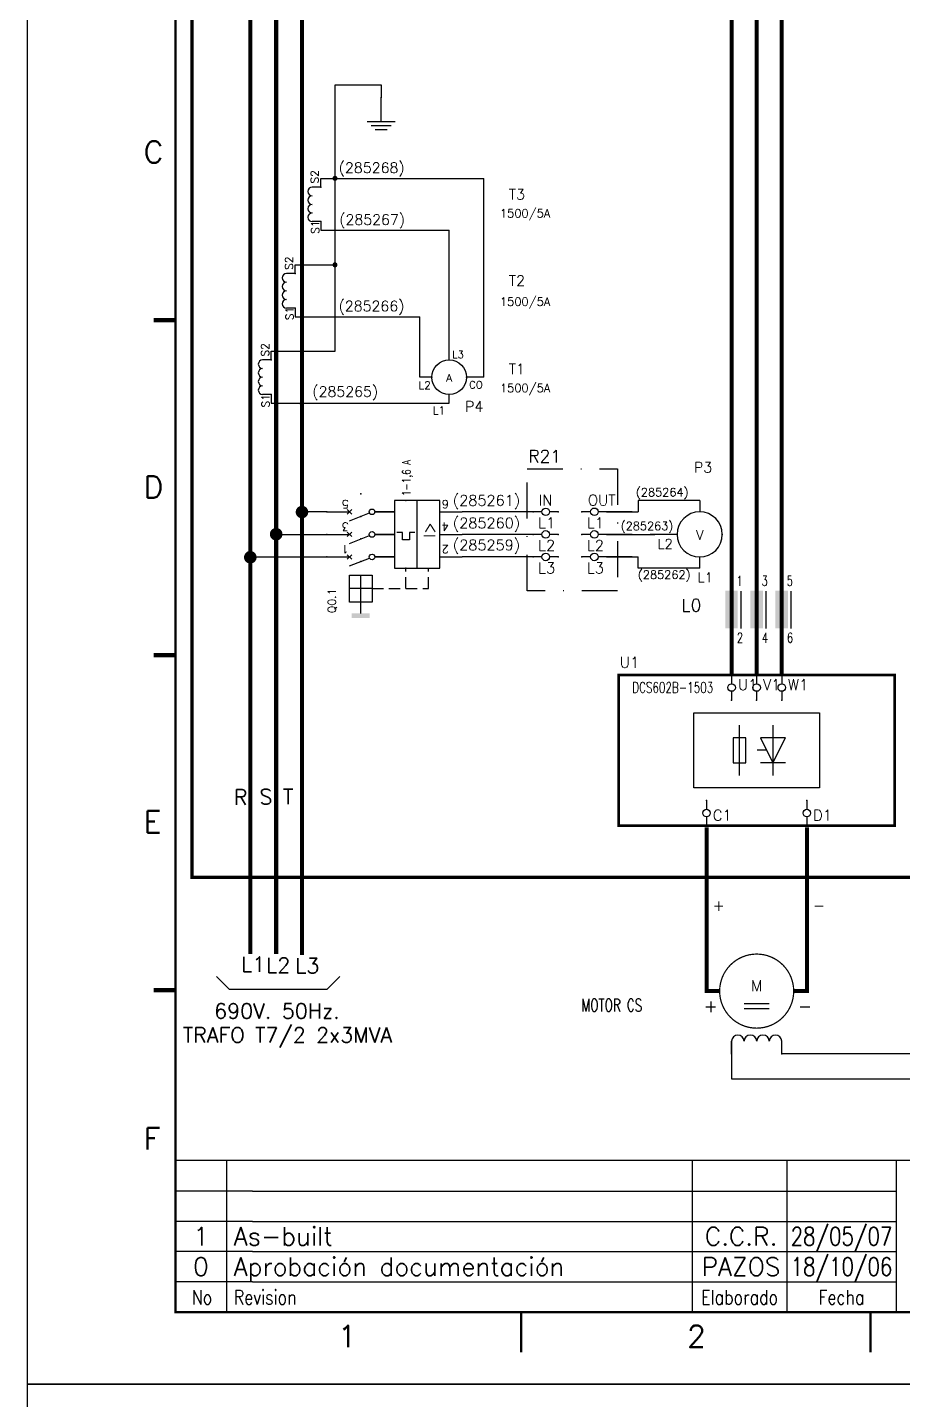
# Model space of a CAD drawing. Extents: x 3 to 423, y -4757 to 292.
# Drawn here: x 2.6 to 124.8, y -304.4 to -112.9 of the extents above; entities that cross this region are included whole.
import ezdxf
from ezdxf.enums import TextEntityAlignment as Align

# ---------------------------------------------------------------- set-up
doc = ezdxf.new("R2010")
doc.units = 0
doc.header["$LTSCALE"] = 10
doc.header["$MEASUREMENT"] = 0
doc.linetypes.add('DASHDOT', pattern=[1, 0.5, -0.25, 0, -0.25])
doc.linetypes.add('HIDDEN', pattern=[0.375, 0.25, -0.125])
doc.layers.get('0').update_dxf_attribs({"linetype": 'CONTINUOUS'})
for name, color, linetype in [('1', 7, 'CONTINUOUS'), ('10', 5, 'CONTINUOUS'), ('102', 7, 'CONTINUOUS'), ('2', 7, 'CONTINUOUS'), ('8', 1, 'CONTINUOUS'), ('9', 6, 'CONTINUOUS'), ('DIBUJO', 7, 'CONTINUOUS'), ('NODE', 7, 'CONTINUOUS')]:
    doc.layers.add(name, color=color, linetype=linetype)
doc.styles.add('LABEL', font='SIMPLEX', dxfattribs={"width": 0.8, "height": 4})
doc.styles.add('ROMANS', font='romans')
doc.styles.get("Standard").update_dxf_attribs({"font": 'simplex'})

# ---------------------------------------------------------------- blocks, each defined once
blk = doc.blocks.new('ACAD1F02')
at = {"layer": '2'}
for p, q in [((360, 150), (365, 150)), ((360, 149.03), (365, 149.03))]:
    blk.add_line(p, q, dxfattribs=at)
blk.add_lwpolyline([(355.12, 152.5, 0.25, 0.25, 1), (369.88, 152.5, 0.25, 0.25, 1)], format="xyseb", close=True, dxfattribs=at)
blk.add_text('M', height=2.15, dxfattribs=at).set_placement((362.5, 152.5), align=Align.CENTER)
blk = doc.blocks.new('NOD', base_point=(237.5, 170))
at = {"layer": 'NODE'}
blk.add_point((237.5, 170), dxfattribs=at)
blk = doc.blocks.new('$060303')
at = {"layer": '2'}
for p, q in [((0, 0), (2.5, 0)), ((0, -10), (2.5, -10))]:
    blk.add_line(p, q, dxfattribs=at)
for centre in [(2.5, -1.25), (2.5, -3.75), (2.5, -6.25), (2.5, -8.75)]:
    blk.add_arc(centre, 1.25, 270, 90, dxfattribs=at)
for p in [(0, 0), (0, -10)]:
    blk.add_blockref('NOD', p, dxfattribs=at)
at = {"layer": '8'}
for tag, p in [('1A', (1.5, -3.325)), ('2A', (1.5, -13.325))]:
    blk.add_attdef(tag, text='', height=2.15, dxfattribs=at).set_placement(p, align=Align.RIGHT)
at = {"layer": '9'}
blk.add_attdef('ID', text='', height=2.15, dxfattribs=at).set_placement((0, 1.175), align=Align.CENTER)
blk = doc.blocks.new('$$PLD12C')
for p, q in [((0, 2.5), (0, 0.75)), ((0, -0.75), (0, -2.5))]:
    blk.add_line(p, q)
at = {"layer": '2'}
blk.add_circle((0, 0), 0.75, dxfattribs=at)
for p in [(0, 2.5), (0, -2.5)]:
    blk.add_blockref('NOD', p, dxfattribs=at)
at = {"layer": '8'}
blk.add_attdef('*A', (1.25, -1.5), '', height=2.15, dxfattribs=at)
at = {"layer": '9'}
blk.add_attdef('ID', text='', height=2.15, dxfattribs=at).set_placement((-1.25, -1.5), align=Align.RIGHT)
blk = doc.blocks.new('$$PLD12')
blk.add_line((0, 2.5), (0, -2.5))
at = {"layer": '2'}
for p in [(0, 2.5), (0, -2.5)]:
    blk.add_blockref('NOD', p, dxfattribs=at)
at = {"layer": '8'}
blk.add_attdef('*A', (1.25, -1.5), '', height=2.15, dxfattribs=at)
at = {"layer": '9'}
blk.add_attdef('ID', text='', height=2.15, dxfattribs=at).set_placement((-1.25, -1.5), align=Align.RIGHT)
blk = doc.blocks.new('$$PLU21C')
for p, q in [((0, 2.5), (0, 0.75)), ((0, -0.75), (0, -2.5))]:
    blk.add_line(p, q)
at = {"layer": '2'}
blk.add_circle((0, 0), 0.75, dxfattribs=at)
for p in [(0, 2.5), (0, -2.5)]:
    blk.add_blockref('NOD', p, dxfattribs=at)
at = {"layer": '8'}
blk.add_attdef('*A', (1.25, -0.5), '', height=2.15, dxfattribs=at)
at = {"layer": '9'}
blk.add_attdef('ID', text='', height=2.15, dxfattribs=at).set_placement((-1.25, -0.5), align=Align.RIGHT)
blk = doc.blocks.new('newcajec')
at = {"layer": '1'}
for p, q in [((179.4, 20.85), (0.13, 20.85)), ((7, 20.85), (7, 0)), ((71, 20.85), (71, 0)), ((84, 20.85), (84, 0.09)), ((99, 20.85), (99, 0)), ((10.6, 16.64), (0, 16.64)), ((10.6, 16.64), (99, 16.64)), ((10.6, 12.48), (0, 12.48)), ((10.6, 12.48), (99, 12.48)), ((10.6, 8.32), (0, 8.32)), ((10.6, 8.32), (99, 8.32)), ((10.6, 4.16), (0, 4.16)), ((10.6, 4.16), (99, 4.16))]:
    blk.add_line(p, q, dxfattribs=at)
at = {"layer": '1', "const_width": 0.3}
blk.add_lwpolyline([(0, 0), (0, 272.5), (383, 272.5), (383, 0)], close=True, dxfattribs=at)
at = {"layer": '1'}
for points in [[(-2.99, 136.23, 0.6, 0.6, 0), (-0.18, 136.23, 0.6, 0.6, 0)], [(-2.99, 90.23, 0.6, 0.6, 0), (-0.18, 90.23, 0.6, 0.6, 0)], [(-2.99, 44.23, 0.6, 0.6, 0), (-0.18, 44.23, 0.6, 0.6, 0)], [(47.5, -5.5, 0.3, 0.3, 0), (47.5, -0.09, 0.3, 0.3, 0)], [(95.5, -5.5, 0.3, 0.3, 0), (95.5, -0.09, 0.3, 0.3, 0)]]:
    blk.add_lwpolyline(points, format="xyseb", dxfattribs=at)
at = {"layer": '1', "style": 'ROMANS'}
for s, p in [('C', (-4.37, 157.84)), ('D', (-4.37, 111.84)), ('E', (-4.37, 65.84)), ('F', (-4.37, 22.34)), ('1', (22.29, -4.82)), ('2', (70.29, -4.82))]:
    blk.add_text(s, height=3, dxfattribs=at).set_placement(p)
at = {"layer": '1', "style": 'LABEL', "width": 0.8}
for s, p in [('No', (2.23, 1.05)), ('Revision', (8, 1.05))]:
    blk.add_text(s, height=2, dxfattribs=at).set_placement(p)
for s, p in [('Elaborado', (77.5, 1.05)), ('Fecha', (91.5, 1.05))]:
    blk.add_text(s, height=2, dxfattribs=at).set_placement(p, align=Align.CENTER)
at = {"layer": '10', "style": 'ROMANS'}
for tag, p in [('REV41', (3.5, 18.74)), ('REV43', (77.7, 18.74)), ('REV31', (3.5, 14.58)), ('REV33', (77.7, 14.58)), ('REV21', (3.5, 10.42)), ('REV23', (77.7, 10.42)), ('REV11', (3.5, 6.27)), ('REV13', (77.7, 6.27))]:
    blk.add_attdef(tag, text='', height=2.5, dxfattribs=at).set_placement(p, align=Align.MIDDLE)
for tag, p, height in [('REV42', (8, 17.49), 2.5), ('DOCUMENTTYPE', (216.43, 16.8), 2.5), ('SHEETNAME1', (100.5, 15.83), 2.5), ('DESIGNCHECK', (180.74, 14.83), 2.5), ('NOTA', (305.32, 15.8), 3), ('REV32', (8, 13.33), 2.5), ('SHEETNAME2', (100.5, 11.67), 2.5), ('OBJECT', (216.43, 12.4), 2.5), ('REV22', (8, 9.17), 2.5), ('ORDER', (305.32, 7.3), 4.5), ('SHEETNAME3', (100.5, 7.51), 2.5), ('DRAWINGCHECK', (180.53, 7.71), 2.5), ('CUSTOMER', (216.43, 8.08), 2.5), ('REV12', (8, 5.01), 2.5), ('SHEETNAME4', (100.5, 3.35), 2.5), ('DOCUMENT_ID', (305.32, 0.93), 4.4), ('USER', (180.63, 0.71), 2.5), ('DEPARTMENT', (271.93, 1.05), 2.5)]:
    blk.add_attdef(tag, p, '', height=height, dxfattribs=at)
for tag, width, p, p2 in [('REV44', 1.221199, (84.53, 17.49), (98.48, 17.49)), ('REV34', 1.221199, (84.53, 13.33), (98.48, 13.33)), ('REV24', 1.221199, (84.53, 9.17), (98.48, 9.17)), ('REV14', 1.221199, (84.53, 5.01), (98.48, 5.01)), ('CREATED2', 7.039915, (282.71, 1.05), (301.14, 1.05))]:
    blk.add_attdef(tag, text='', height=2.5, dxfattribs=dict(at, width=width)).set_placement(p, p2, align=Align.FIT)
for tag, p in [('SHEET', (382, 7.43)), ('NEXTSHEET', (382, 0.5))]:
    blk.add_attdef(tag, text='', height=2.5, dxfattribs=at).set_placement(p, align=Align.RIGHT)
blk = doc.blocks.new('KK')
for p, q in [((170.54, 197.03), (170.54, 201.39)), ((175.54, 197.03), (175.54, 201.39)), ((180.54, 197.03), (180.54, 201.41)), ((170.54, 187.03), (170.54, 182.03)), ((175.54, 187.03), (175.54, 182.03)), ((180.54, 187.03), (180.54, 182.03))]:
    blk.add_line(p, q)
for p in [(168.04, 194.53), (183.04, 194.53)]:
    blk.add_point(p)
at = {"layer": '102'}
for p, q in [((170.54, 212.03), (170.54, 207.03)), ((175.54, 212.03), (175.54, 207.03)), ((180.54, 212.03), (180.54, 207.03)), ((168.54, 207.03), (170.31, 202.61)), ((173.54, 207.03), (175.31, 202.61)), ((178.54, 207.03), (180.31, 202.61)), ((170.54, 201.4), (170.54, 197.03)), ((175.54, 201.4), (175.54, 197.03)), ((180.54, 201.4), (180.54, 197.03)), ((183.04, 197.03), (168.04, 197.03)), ((168.04, 197.03), (168.04, 192.03)), ((174.36, 195.31), (175.96, 195.31)), ((174.36, 193.71), (174.36, 195.31)), ((175.96, 195.31), (175.96, 196.53)), ((183.04, 192.03), (183.04, 197.03)), ((168.04, 192.03), (183.04, 192.03)), ((168.04, 192.03), (168.04, 187.03)), ((175.96, 193.71), (174.36, 193.71)), ((175.96, 192.53), (175.96, 193.71)), ((183.04, 187.03), (183.04, 192.03)), ((168.04, 187.03), (183.04, 187.03))]:
    blk.add_line(p, q, dxfattribs=at)
for centre in [(170.54, 202.03), (175.54, 202.03), (180.54, 202.03)]:
    blk.add_circle(centre, 0.625, dxfattribs=at)
for p in [(169.54, 204.53), (174.54, 204.53), (179.54, 204.53), (184.54, 204.53)]:
    blk.add_point(p, dxfattribs=at)
at = {"layer": '2', "linetype": 'HIDDEN'}
for p, q in [((163.54, 202.03), (163.54, 189.53)), ((163.54, 194.53), (168.04, 194.53)), ((163.54, 189.53), (168.04, 189.53))]:
    blk.add_line(p, q, dxfattribs=at)
at = {"layer": '2'}
blk.add_trace([(158.04, 206.53), (157.04, 206.53), (158.04, 202.53), (157.04, 202.53)], dxfattribs=at)
at = {"layer": 'DIBUJO'}
for p, q in [((160.54, 202.03), (160.54, 207.03)), ((160.54, 207.03), (166.54, 207.03)), ((163.54, 202.03), (163.54, 207.03)), ((166.54, 207.03), (166.54, 202.03)), ((171.04, 207.53), (170.04, 206.53)), ((170.04, 207.53), (171.04, 206.53)), ((175.04, 207.53), (176.04, 206.53)), ((176.04, 207.53), (175.04, 206.53)), ((180.04, 207.53), (181.04, 206.53)), ((181.04, 207.53), (180.04, 206.53)), ((158.04, 204.53), (166.54, 204.53)), ((166.54, 202.03), (160.54, 202.03))]:
    blk.add_line(p, q, dxfattribs=at)
at = {"layer": '2'}
for p in [(170.54, 212.03), (175.54, 212.03), (180.54, 212.03), (170.54, 197.03), (175.54, 197.03), (180.54, 197.03)]:
    blk.add_blockref('NOD', p, dxfattribs=at)
at = {"layer": '102'}
blk.add_text('I>', height=2.52, dxfattribs=at).set_placement((176.51, 188.04), align=Align.CENTER)
at = {"layer": 'DIBUJO', "color": 1, "style": 'ROMANS'}
for s, p in [('1', (173.15, 207.2)), ('3', (178.15, 207.2)), ('5', (183.15, 207.2)), ('2', (173.15, 185.01)), ('4', (178.15, 185.01)), ('6', (183.15, 185.01))]:
    blk.add_text(s, height=1.8, rotation=90, dxfattribs=at).set_placement(p)
at = {"layer": 'DIBUJO', "color": 6, "style": 'ROMANS'}
blk.add_attdef('REFERENCIA', (158.04, 210.03), '', height=1.8, dxfattribs=at)
at = {"layer": 'DIBUJO', "color": 6, "style": 'ROMANS', "width": 0.8}
blk.add_attdef('REGULACION', (184.04, 193.53), '', height=1.8, dxfattribs=at)
blk = doc.blocks.new('$080101')
at = {"layer": '2'}
blk.add_circle((5, 0), 5, dxfattribs=at)
for p in [(0, 0), (10, 0)]:
    blk.add_blockref('NOD', p, dxfattribs=at)
at = {"layer": '8'}
blk.add_attdef('1A', text='', height=2.15, dxfattribs=at).set_placement((-1, -3.325), align=Align.RIGHT)
blk.add_attdef('2A', (11, -3.325), '', height=2.15, dxfattribs=at)
at = {"layer": '9'}
for tag, p in [('ID', (5, 6.175)), ('FUNK', (5, -1.25))]:
    blk.add_attdef(tag, text='', height=2.15, dxfattribs=at).set_placement(p, align=Align.CENTER)
blk = doc.blocks.new('$021501')
at = {"layer": '2'}
for p, q in [((0, -6), (0, 0)), ((-3.5, -6), (3.5, -6)), ((-2.5, -7), (2.5, -7)), ((-1.5, -8), (1.5, -8))]:
    blk.add_line(p, q, dxfattribs=at)
blk.add_blockref('NOD', (0, 0), dxfattribs=at)

msp = doc.modelspace()

# ---------------------------------------------------------------- linework, layer by layer
for p, q in [((87.07, -180.49), (83.57, -180.49)), ((87.07, -183.65), (83.57, -183.65)), ((87.07, -186.8), (83.57, -186.8))]:
    msp.add_line(p, q)
at = {"const_width": 0.876}
for points in [[(40.54, -180.53, 1), (41.41, -180.53, 1)], [(36.93, -183.62, 1), (37.81, -183.62, 1)], [(33.32, -186.84, 1), (34.2, -186.84, 1)]]:
    msp.add_lwpolyline(points, format="xyb", close=True, dxfattribs=at)
at = {"layer": '102'}
for p, q in [((83.57, -180.49), (87.07, -180.49)), ((83.57, -183.65), (87.07, -183.65)), ((83.57, -186.8), (87.07, -186.8)), ((100.97, -191.52), (100.97, -188.02)), ((104.47, -191.52), (104.47, -188.02)), ((107.98, -191.52), (107.98, -188.02)), ((100.97, -196.78), (100.97, -200.28)), ((104.47, -196.78), (104.47, -200.28)), ((107.98, -196.78), (107.98, -200.28))]:
    msp.add_line(p, q, dxfattribs=at)
for points in [[(101.84, -191.52), (100.09, -191.52), (101.84, -196.78), (100.09, -196.78)], [(105.35, -191.52), (103.6, -191.52), (105.35, -196.78), (103.6, -196.78)], [(108.85, -191.52), (107.1, -191.52), (108.85, -196.78), (107.1, -196.78)]]:
    msp.add_solid(points, dxfattribs=at)
at = {"layer": '2', "color": 7}
for p, q in [((45.59, -134.13), (45.59, -120.87)), ((45.59, -120.87), (52.04, -120.87)), ((52.04, -120.87), (52.04, -122.65)), ((43.62, -133.95), (45.35, -133.95)), ((45.35, -133.95), (61.54, -133.95)), ((45.59, -158.09), (45.59, -133.95)), ((61.54, -133.95), (66.36, -133.95)), ((66.36, -141.19), (66.36, -133.95)), ((43.62, -139.99), (43.62, -141.19)), ((43.62, -141.19), (61.54, -141.19)), ((61.54, -159.38), (61.54, -141.19)), ((66.36, -161.71), (66.36, -141.19)), ((40.04, -146.02), (45.59, -146.02)), ((40.04, -152.05), (40.04, -153.26)), ((40.04, -153.26), (42.88, -153.26)), ((42.88, -153.26), (57.43, -153.26)), ((57.43, -161.71), (57.43, -153.26)), ((36.69, -158.09), (45.59, -158.09)), ((59.12, -161.71), (57.43, -161.71)), ((66.36, -161.71), (63.95, -161.71)), ((36.69, -164.12), (36.69, -165.33)), ((61.53, -165.33), (61.53, -164.14)), ((36.69, -165.33), (44.07, -165.33)), ((44.07, -165.33), (61.52, -165.33)), ((61.52, -165.33), (61.53, -165.33)), ((96.52, -178.92), (87.92, -178.92)), ((87.92, -178.92), (87.92, -180.49)), ((96.52, -178.92), (96.52, -180.49)), ((44.46, -180.49), (40.58, -180.49)), ((73.25, -180.5), (63.36, -180.5)), ((85.49, -180.49), (87.92, -180.49)), ((37.65, -183.65), (44.46, -183.65)), ((73.25, -183.65), (63.36, -183.65)), ((85.49, -183.65), (87.92, -183.65)), ((87.92, -183.65), (90.24, -183.65)), ((93.37, -183.65), (89.61, -183.65)), ((33.89, -186.8), (44.46, -186.8)), ((73.25, -186.8), (63.36, -186.8)), ((85.49, -186.8), (87.92, -186.8)), ((87.92, -188.37), (87.92, -186.8)), ((96.52, -188.37), (96.52, -186.8)), ((96.52, -188.37), (87.92, -188.37)), ((102.25, -191.57), (102.25, -196.78)), ((105.75, -191.57), (105.75, -196.78)), ((109.25, -191.57), (109.25, -196.78)), ((95.71, -219.05), (95.71, -208.54)), ((95.71, -208.54), (113.23, -208.54)), ((113.23, -208.54), (113.23, -219.05)), ((113.23, -219.05), (95.71, -219.05)), ((30.82, -247.13), (29.06, -245.36)), ((44.5, -247.13), (46.26, -245.36)), ((30.82, -247.13), (44.5, -247.13)), ((100.97, -254.41), (100.97, -259.66)), ((143.01, -256.16), (107.98, -256.16)), ((100.97, -259.66), (150.02, -259.66))]:
    msp.add_line(p, q, dxfattribs=at)
at = {"layer": '2'}
for p, q in [((43.62, -135.16), (43.62, -133.95)), ((43.62, -139.99), (43.62, -139.99)), ((40.04, -147.23), (40.04, -146.02)), ((40.04, -152.05), (40.04, -152.05)), ((36.69, -159.3), (36.69, -158.09)), ((36.69, -164.12), (36.69, -164.12)), ((102.09, -217.3), (102.09, -210.29)), ((106.75, -210.29), (106.75, -217.3)), ((101.21, -212.04), (101.21, -215.54)), ((102.96, -212.04), (101.21, -212.04)), ((102.96, -215.54), (102.96, -212.04)), ((105, -212.04), (106.75, -215.54)), ((108.5, -212.04), (105, -212.04)), ((106.75, -215.54), (108.5, -212.04)), ((105.82, -213.76), (104.53, -213.76)), ((101.21, -215.54), (102.96, -215.54)), ((108.5, -215.54), (105, -215.54))]:
    msp.add_line(p, q, dxfattribs=at)
at = {"layer": '2', "color": 7, "linetype": 'DASHDOT'}
for p, q in [((72.42, -174.51), (85.04, -174.51)), ((72.42, -191.51), (72.42, -174.51)), ((85.04, -174.51), (85.04, -191.51)), ((85.04, -191.51), (72.42, -191.51))]:
    msp.add_line(p, q, dxfattribs=at)
at = {"layer": '2', "color": 3, "linetype": 'DASHDOT'}
msp.add_lwpolyline([(408.45, -260.6, 0.35, 0.35, 0), (247.01, -260.6, 0.35, 0.35, 0), (246.77, -231.53, 0.49, 0.49, 0), (25.61, -231.53, 0.49, 0.49, 0), (25.61, -30.65, 0.49, 0.49, 0)], format="xyseb", dxfattribs=at)
at = {"layer": '2', "const_width": 0.561}
for points in [[(33.76, -242.23), (33.76, -43.42)], [(37.37, -242.23), (37.37, -46.92)], [(40.97, -242.38), (40.97, -50.67)]]:
    msp.add_lwpolyline(points, dxfattribs=at)
at = {"layer": '2', "color": 7}
for points in [[(100.97, -77.1, 0.561, 0.561, 0), (100.97, -146.59, 0.561, 0.561, 0)], [(104.47, -77.1, 0.561, 0.561, 0), (104.47, -146.59, 0.561, 0.561, 0)], [(107.98, -77.1, 0.561, 0.561, 0), (107.98, -146.59, 0.561, 0.561, 0)], [(100.97, -146.59, 0.561, 0.561, 0), (100.97, -203.28, 0.561, 0.561, 0)], [(104.47, -146.59, 0.561, 0.561, 0), (104.47, -203.28, 0.561, 0.561, 0)], [(107.98, -146.59, 0.561, 0.561, 0), (107.98, -203.28, 0.561, 0.561, 0)], [(85.2, -224.3, 0.35, 0.35, 0), (123.74, -224.3, 0.35, 0.35, 0), (123.74, -203.28, 0.35, 0.35, 0), (85.2, -203.28, 0.35, 0.35, 0), (85.2, -224.3, 0.35, 0.35, 0)], [(99.22, -247.4, 0.561, 0.561, 0), (97.47, -247.4, 0.561, 0.561, 0), (97.47, -224.52, 0.561, 0.561, 0)], [(109.73, -247.4, 0.561, 0.561, 0), (111.48, -247.4, 0.561, 0.561, 0), (111.48, -224.52, 0.561, 0.561, 0)]]:
    msp.add_lwpolyline(points, format="xyseb", dxfattribs=at)
at = {"layer": '2', "color": 7, "const_width": 0.35}
for points in [[(45.41, -133.95, 1), (45.76, -133.95, 1)], [(45.41, -146.02, 1), (45.76, -146.02, 1)]]:
    msp.add_lwpolyline(points, format="xyb", close=True, dxfattribs=at)
at = {"layer": 'DIBUJO'}
for points in [[(2.63, -5.25), (422.63, -5.25), (422.63, -302.25), (2.63, -302.25), (2.63, -5.25)], [(2.63, -302.25), (422.63, -302.25), (422.63, -599.25), (2.63, -599.25), (2.63, -302.25)]]:
    msp.add_lwpolyline(points, dxfattribs=at)

# ---------------------------------------------------------------- block references
at = {"layer": '2', "color": 7}
ref = msp.add_blockref('newcajec', (23.31, -292.23), dxfattribs=dict(at, xscale=1.016442892079945, yscale=1.016442892079945, zscale=1.016442892079945))
ref.add_attrib('REV24', '28/05/07', dxfattribs={"layer": '10', "height": 2.541, "style": 'ROMANS', "width": 0.728168}).set_placement((109.23, -282.9), (123.41, -282.9), align=Align.FIT)
ref.add_attrib('REV22', 'As-built', (31.44, -282.9), dxfattribs={"layer": '10', "height": 2.541, "style": 'ROMANS'})
ref.add_attrib('REV12', 'Aprobación documentación', (31.44, -287.13), dxfattribs={"layer": '10', "height": 2.5411, "style": 'ROMANS'})
ref.add_attrib('REV21', '1', dxfattribs={"layer": '10', "height": 2.54, "style": 'ROMANS'}).set_placement((26.87, -281.63), align=Align.MIDDLE)
ref.add_attrib('REV11', '0', dxfattribs={"layer": '10', "height": 2.54, "style": 'ROMANS'}).set_placement((26.87, -285.86), align=Align.MIDDLE)
ref.add_attrib('REV14', '18/10/06', dxfattribs={"layer": '10', "height": 2.541, "style": 'ROMANS', "width": 0.728168}).set_placement((109.23, -287.13), (123.41, -287.13), align=Align.FIT)
ref.add_attrib('REV23', 'C.C.R.', dxfattribs={"layer": '10', "height": 2.541, "style": 'ROMANS'}).set_placement((102.29, -281.63), align=Align.MIDDLE)
ref.add_attrib('REV13', 'PAZOS', dxfattribs={"layer": '10', "height": 2.541, "style": 'ROMANS'}).set_placement((102.29, -285.86), align=Align.MIDDLE)
for name, p, xscale, yscale, zscale in [('$021501', (52.04, -122.65), 0.5605568081560406, 0.5605568081560406, 0.5605568081560406), ('ACAD1F02', (-149.53, -354.26), 0.7006960101950408, 0.7006960101950408, 0.7006960101950408)]:
    msp.add_blockref(name, p, dxfattribs=dict(at, xscale=xscale, yscale=yscale, zscale=zscale))
at = {"layer": '2'}
for name, p, xscale, yscale, zscale, rotation in [('$060303', (43.62, -139.99), 0.4827482167108716, 0.4827482167108716, 0.4827482167108716, 180), ('$060303', (40.04, -152.05), 0.4827482167108716, 0.4827482167108716, 0.4827482167108716, 180), ('$060303', (36.69, -164.12), 0.4827482167108716, 0.4827482167108716, 0.4827482167108716, 180), ('NOD', (40.76, -165.44), 0.6523479854915911, 0.6523479854915911, 0.6523479854915911, 270), ('NOD', (41.06, -165.45), 0.7006960101950408, 0.7006960101950408, 0.7006960101950408, 270), ('NOD', (100.97, -188.02), 0.7006960101950408, 0.7006960101950408, 0.7006960101950408, 270), ('NOD', (104.47, -188.02), 0.7006960101950408, 0.7006960101950408, 0.7006960101950408, 270), ('NOD', (107.98, -188.02), 0.7006960101950408, 0.7006960101950408, 0.7006960101950408, 270), ('NOD', (100.97, -200.28), 0.7006960101950408, 0.7006960101950408, 0.7006960101950408, 270), ('NOD', (104.47, -200.28), 0.7006960101950408, 0.7006960101950408, 0.7006960101950408, 270), ('NOD', (107.98, -200.28), 0.7006960101950408, 0.7006960101950408, 0.7006960101950408, 270), ('$060303', (100.97, -256.16), 0.7006960101950408, 0.7006960101950408, 0.7006960101950408, 90)]:
    msp.add_blockref(name, p, dxfattribs=dict(at, xscale=xscale, yscale=yscale, zscale=zscale, rotation=rotation))
at = {"layer": '2', "color": 7}
ref = msp.add_blockref('$080101', (59.12, -161.71), dxfattribs=dict(at, xscale=0.4827482167108716, yscale=0.4827482167108716, zscale=0.4827482167108716))
ref.add_attrib('FUNK', 'A', dxfattribs={"layer": '9', "height": 1.04}).set_placement((61.53, -162.31), align=Align.CENTER)
ref.add_attrib('1A', 'L3', dxfattribs={"layer": '8', "height": 1.038}).set_placement((63.59, -159.06), align=Align.RIGHT)
ref.add_attrib('2A', 'CO', (64.31, -163.28), dxfattribs={"layer": '8', "height": 1.038})
at = {"layer": '2', "color": 7, "xscale": 0.6299440209506979, "yscale": 0.6299440209506979, "zscale": 0.6299440209506979, "rotation": 90}
msp.add_blockref('KK', (178.03, -294.23), dxfattribs=at).add_auto_attribs({'REFERENCIA': 'Q0.1', 'REGULACION': '1-1,6 A'})
at = {"layer": '2', "color": 7}
ref = msp.add_blockref('$$PLD12C', (75.01, -180.5), dxfattribs=dict(at, xscale=0.7006960101950408, yscale=0.7006960101950408, zscale=0.7006960101950408, rotation=270))
ref.add_attrib('ID', 'IN', dxfattribs={"layer": '9', "height": 1.506}).set_placement((75.96, -179.62), align=Align.RIGHT)
ref.add_attrib('*A', 'L1', (73.95, -182.8), dxfattribs={"layer": '8', "height": 1.506})
ref = msp.add_blockref('$$PLD12C', (81.81, -180.49), dxfattribs=dict(at, xscale=0.7006960101950408, yscale=0.7006960101950408, zscale=0.7006960101950408, rotation=270))
ref.add_attrib('ID', 'OUT', dxfattribs={"layer": '9', "height": 1.506}).set_placement((84.78, -179.62), align=Align.RIGHT)
ref.add_attrib('*A', 'L1', (80.76, -182.8), dxfattribs={"layer": '8', "height": 1.506})
ref = msp.add_blockref('$080101', (99.67, -183.65), dxfattribs=dict(at, xscale=-0.6303219757151552, yscale=0.6303219757151552, zscale=0.6303219757151504))
ref.add_attrib('FUNK', 'V', dxfattribs={"layer": '9', "height": 1.36}).set_placement((96.52, -184.43), align=Align.CENTER)
ref.add_attrib('1A', 'L2', dxfattribs={"layer": '8', "height": 1.355}).set_placement((92.76, -185.65), align=Align.RIGHT)
ref.add_attrib('2A', 'L1', (96.21, -190.34), dxfattribs={"layer": '8', "height": 1.355})
ref = msp.add_blockref('$$PLD12C', (75.01, -183.65), dxfattribs=dict(at, xscale=0.7006960101950408, yscale=0.7006960101950408, zscale=0.7006960101950408, rotation=270))
ref.add_attrib('*A', 'L2', (73.95, -185.95), dxfattribs={"layer": '8', "height": 1.506})
ref = msp.add_blockref('$$PLD12C', (81.81, -183.65), dxfattribs=dict(at, xscale=0.7006960101950408, yscale=0.7006960101950408, zscale=0.7006960101950408, rotation=270))
ref.add_attrib('*A', 'L2', (80.76, -185.95), dxfattribs={"layer": '8', "height": 1.506})
ref = msp.add_blockref('$$PLD12C', (75.01, -186.8), dxfattribs=dict(at, xscale=0.7006960101950408, yscale=0.7006960101950408, zscale=0.7006960101950408, rotation=270))
ref.add_attrib('*A', 'L3', (73.95, -189.1), dxfattribs={"layer": '8', "height": 1.506})
ref = msp.add_blockref('$$PLD12C', (81.81, -186.8), dxfattribs=dict(at, xscale=0.7006960101950408, yscale=0.7006960101950408, zscale=0.7006960101950408, rotation=270))
ref.add_attrib('*A', 'L3', (80.76, -189.1), dxfattribs={"layer": '8', "height": 1.506})
at = {"layer": '2', "color": 7, "xscale": 0.7006960101950408, "yscale": 0.7006960101950408, "zscale": 0.7006960101950408}
for name, p, values in [('$$PLU21C', (100.97, -205.03), {'*A': 'U1'}), ('$$PLU21C', (104.47, -205.03), {'*A': 'V1'}), ('$$PLU21C', (107.98, -205.03), {'*A': 'W1'}), ('$$PLD12C', (97.47, -222.55), {'*A': 'C1'}), ('$$PLD12C', (111.48, -222.55), {'*A': 'D1'}), ('$$PLD12', (97.47, -235.14), {'*A': '+'}), ('$$PLD12', (111.48, -235.14), {'*A': '-'})]:
    msp.add_blockref(name, p, dxfattribs=at).add_auto_attribs(values)

# ---------------------------------------------------------------- texts
at = {"layer": '2', "color": 6}
for s, p in [('S2', (43.3, -134.68)), ('S1', (43.36, -141.7)), ('S2', (39.72, -146.74)), ('S1', (39.78, -153.76)), ('S2', (36.37, -158.81)), ('S1', (36.43, -165.92))]:
    msp.add_text(s, height=1.086, rotation=90, dxfattribs=at).set_placement(p)
for s, height, p in [('T3', 1.468, (69.86, -136.91)), ('1500/5A', 1.174, (68.61, -139.41)), ('T2', 1.468, (69.86, -148.97)), ('1500/5A', 1.174, (68.61, -151.74)), ('T1', 1.468, (69.86, -161.3)), ('1500/5A', 1.174, (68.61, -163.8)), ('R21', 1.752, (72.58, -173.62)), ('(285261)', 1.483, (62.04, -179.64)), ('(285260)', 1.483, (62.04, -182.8)), ('(285259)', 1.483, (62.04, -185.87)), ('U1', 1.514, (85.35, -202.27)), ('R', 2.12, (31.46, -221.38)), ('S', 2.12, (35.03, -221.33)), ('T', 2.12, (38.32, -221.33)), ('L1', 2.119, (32.49, -244.73)), ('L2', 2.119, (35.98, -244.86)), ('L3', 2.119, (40.04, -244.91)), ('690V. 50Hz.', 2.1189, (28.71, -251.24)), ('TRAFO T7/2 2x3MVA', 2.1189, (24.34, -254.59))]:
    msp.add_text(s, height=height, dxfattribs=at).set_placement(p)
at = {"layer": '2', "color": 1}
for s, height, p in [('L2', 1.086, (57.27, -163.37)), ('L1', 1.112, (59.24, -166.89))]:
    msp.add_text(s, height=height, dxfattribs=at).set_placement(p)
at = {"layer": '2', "color": 7, "style": 'ROMANS', "width": 0.7}
for s, p in [('1', (101.67, -190.83)), ('3', (105.17, -190.83)), ('5', (108.68, -190.83)), ('2', (101.72, -198.77)), ('4', (105.22, -198.77)), ('6', (108.72, -198.77))]:
    msp.add_text(s, height=1.4, dxfattribs=at).set_placement(p)
at = {"layer": '2', "color": 7, "style": 'ROMANS'}
for s, height, p in [('L0', 1.752, (93.96, -194.42)), ('+', 1.75, (97.09, -250.34)), ('-', 1.75, (110.24, -250.34))]:
    msp.add_text(s, height=height, dxfattribs=at).set_placement(p)
at = {"layer": '2', "color": 6, "style": 'ROMANS', "width": 0.7}
msp.add_text('DCS602B-1503', height=1.5135, dxfattribs=at).set_placement((87.1, -205.77))
at = {"layer": '2', "color": 7, "style": 'ROMANS', "width": 0.7}
msp.add_text('MOTOR CS', height=1.752, dxfattribs=at).set_placement((84.24, -250.24), align=Align.CENTER)
at = {"layer": 'DIBUJO', "color": 6, "style": 'ROMANS'}
for tag, p, height in [('(285268)', (46.11, -133.19), 1.45), ('(285267)', (46.18, -140.44), 1.45), ('(285266)', (46.09, -152.5), 1.45), ('(285265)', (42.42, -164.44), 1.45), ('P4', (63.75, -166.52), 1.45), ('P3', (95.71, -175.02), 1.45), ('(285264)', (87.6, -178.34), 1.16), ('(285263)', (85.48, -183.05), 1.16), ('(285262)', (87.88, -189.85), 1.16)]:
    msp.add_attdef(tag, p, '', height=height, dxfattribs=at)

doc.saveas('drawing.dxf')
